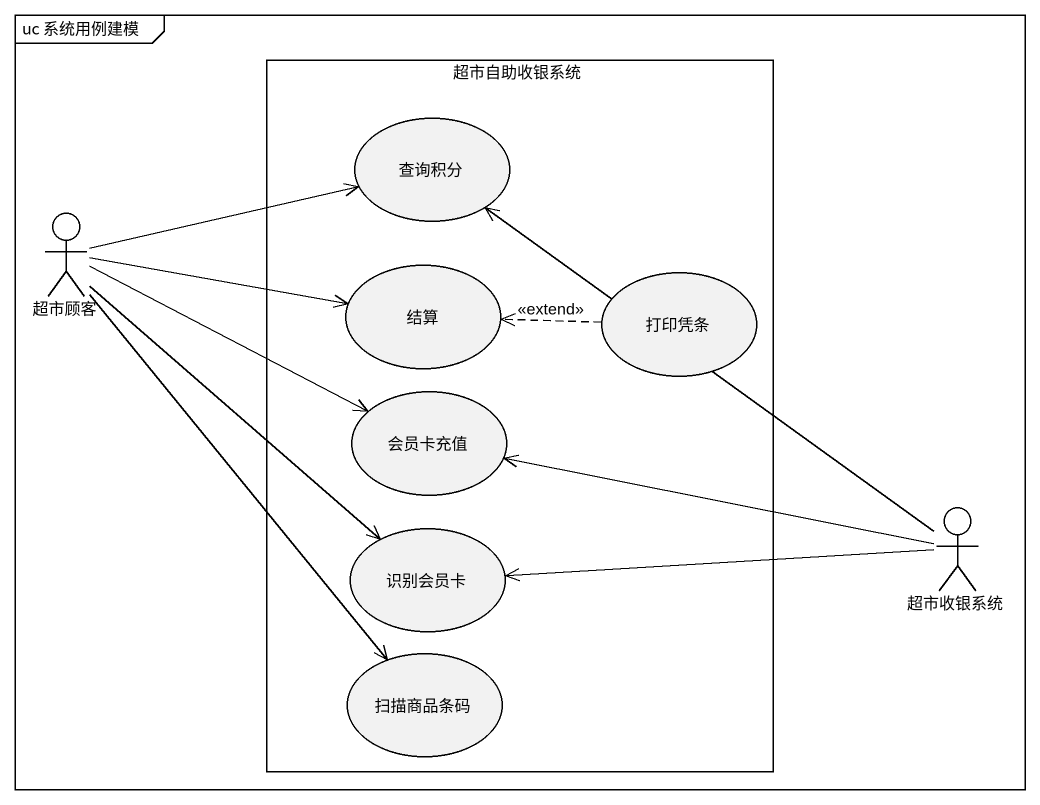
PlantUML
@startuml
mainframe uc 系统用例建模
rectangle 超市自助收银系统 {
  usecase 查询积分
  usecase 结算
  usecase 打印凭条
  usecase 会员卡充值
  usecase 识别会员卡
  usecase 扫描商品条码
}
actor 超市顾客
actor 超市收银系统
查询积分 <-- 超市收银系统
超市顾客 -right-> 查询积分
超市顾客 -right-> 结算
超市顾客 -right-> 会员卡充值
超市顾客 --> 识别会员卡
超市顾客 --> 扫描商品条码
打印凭条 .left.> 结算 : <<extend>>
会员卡充值 <-right- 超市收银系统
识别会员卡 <-right- 超市收银系统
@enduml
